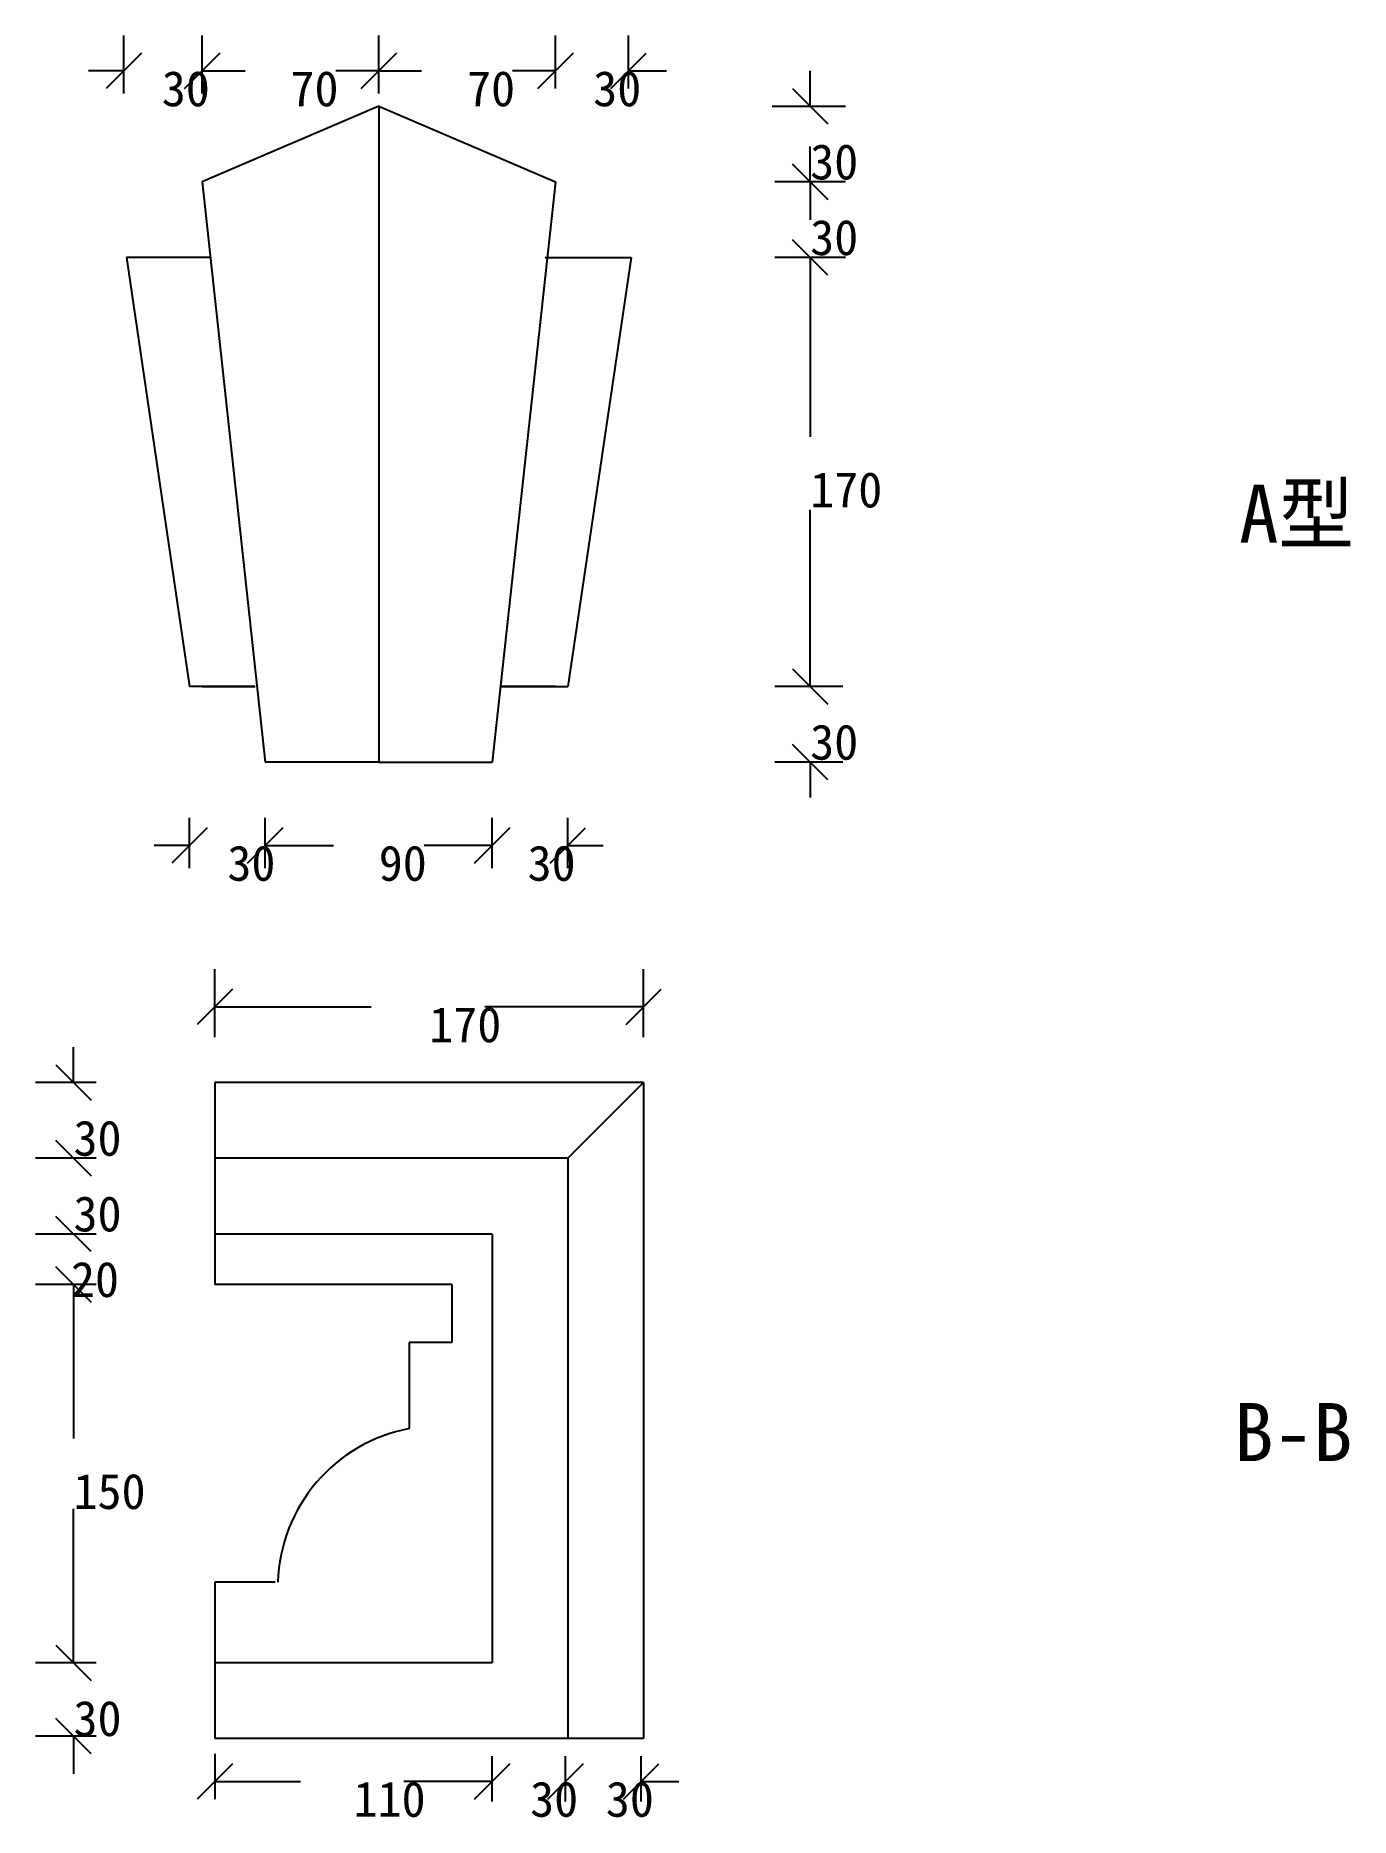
# Model space of a CAD drawing. Header units: metres. Extents: x 6.05 to 11.26, y 0.98 to 8.04.
import ezdxf

# ---------------------------------------------------------------- set-up
doc = ezdxf.new("R2010")
doc.units = ezdxf.units.M

# ---------------------------------------------------------------- blocks, each defined once
blk = doc.blocks.new('_OBLIQUE')
at = {"color": 0, "linetype": 'BYBLOCK'}
blk.add_line((-0.5, -0.5), (0.5, 0.5), dxfattribs=at)

msp = doc.modelspace()

# ---------------------------------------------------------------- linework, layer by layer
for p, q in [((6.4, 7.81), (6.4, 8.04)), ((6.71, 7.81), (6.71, 8.04)), ((7.41, 7.81), (7.41, 8.04)), ((8.11, 7.83), (8.11, 8.04)), ((8.4, 7.83), (8.4, 8.04)), ((6.4, 7.9), (6.26, 7.9)), ((6.71, 7.9), (6.88, 7.9)), ((7.41, 7.9), (7.24, 7.9)), ((7.41, 7.9), (7.58, 7.9)), ((8.11, 7.9), (7.94, 7.9)), ((8.4, 7.9), (8.55, 7.9)), ((9.12, 7.76), (9.12, 7.9)), ((7.41, 7.76), (6.71, 7.46)), ((7.41, 7.76), (7.41, 5.16)), ((7.41, 7.76), (8.11, 7.46)), ((8.97, 7.76), (9.26, 7.76)), ((9.12, 7.46), (9.12, 7.6)), ((6.71, 7.46), (6.96, 5.16)), ((8.11, 7.46), (7.86, 5.16)), ((9.26, 7.46), (8.98, 7.46)), ((9.12, 7.46), (9.12, 7.31)), ((6.74, 7.16), (6.41, 7.16)), ((6.74, 7.16), (6.41, 7.16)), ((6.41, 7.16), (6.66, 5.46)), ((8.07, 7.16), (8.41, 7.16)), ((8.07, 7.16), (8.41, 7.16)), ((8.41, 7.16), (8.16, 5.46)), ((9.26, 7.16), (8.98, 7.16)), ((9.12, 7.16), (9.12, 6.45)), ((9.12, 7.16), (9.12, 7.02)), ((9.12, 5.46), (9.12, 6.16)), ((9.12, 5.46), (9.12, 5.6)), ((6.92, 5.46), (6.66, 5.46)), ((6.71, 5.46), (6.92, 5.46)), ((7.89, 5.46), (8.11, 5.46)), ((7.89, 5.46), (8.16, 5.46)), ((8.11, 5.46), (7.89, 5.46)), ((9.25, 5.46), (8.98, 5.46)), ((7.41, 5.16), (6.96, 5.16)), ((7.41, 5.16), (7.86, 5.16)), ((9.25, 5.16), (8.98, 5.16)), ((9.12, 5.16), (9.12, 5.02)), ((6.66, 4.74), (6.66, 4.94)), ((6.96, 4.74), (6.96, 4.94)), ((7.86, 4.74), (7.86, 4.94)), ((8.16, 4.74), (8.16, 4.94)), ((6.66, 4.83), (6.52, 4.83)), ((6.96, 4.83), (7.23, 4.83)), ((7.86, 4.83), (7.59, 4.83)), ((8.16, 4.83), (8.3, 4.83)), ((6.76, 4.07), (6.76, 4.34)), ((8.46, 4.07), (8.46, 4.34)), ((6.76, 4.19), (7.38, 4.19)), ((8.46, 4.19), (7.83, 4.19)), ((6.2, 3.89), (6.2, 4.03)), ((6.29, 3.89), (6.05, 3.89)), ((8.46, 3.89), (6.76, 3.89)), ((6.76, 3.89), (6.76, 3.09)), ((8.46, 3.89), (8.16, 3.59)), ((8.46, 3.89), (8.46, 1.29)), ((6.29, 3.59), (6.05, 3.59)), ((8.16, 3.59), (6.76, 3.59)), ((8.16, 3.59), (8.16, 1.29)), ((6.29, 3.29), (6.05, 3.29)), ((7.86, 3.29), (6.76, 3.29)), ((7.86, 3.29), (7.86, 1.59)), ((6.29, 3.09), (6.05, 3.09)), ((6.2, 3.09), (6.2, 2.48)), ((6.2, 3.09), (6.2, 2.95)), ((7.7, 3.09), (6.76, 3.09)), ((7.7, 3.09), (7.7, 2.86)), ((7.7, 2.86), (7.53, 2.86)), ((7.53, 2.86), (7.53, 2.52)), ((6.2, 1.59), (6.2, 2.2)), ((6.76, 1.91), (6.76, 1.29)), ((7, 1.91), (6.76, 1.91)), ((6.2, 1.59), (6.2, 1.73)), ((6.15, 1.59), (6.05, 1.59)), ((6.29, 1.59), (6.05, 1.59)), ((7.86, 1.59), (6.76, 1.59)), ((6.29, 1.3), (6.05, 1.3)), ((6.2, 1.3), (6.2, 1.15)), ((8.46, 1.29), (6.76, 1.29)), ((6.76, 1.23), (6.76, 1.05)), ((7.86, 1.04), (7.86, 1.22)), ((8.15, 1.17), (8.15, 1.22)), ((8.15, 1.04), (8.15, 1.21)), ((8.45, 1.04), (8.45, 1.22)), ((6.76, 1.12), (7.1, 1.12)), ((7.86, 1.12), (7.51, 1.12)), ((8.45, 1.12), (8.6, 1.12))]:
    msp.add_line(p, q)
msp.add_arc((7.65, 1.89), 0.64, 100.69, 178.27)

# ---------------------------------------------------------------- block references
at = {"xscale": 0.14, "yscale": 0.14, "zscale": 0.14}
for p, rotation in [((6.4, 7.9), 180), ((6.71, 7.9), 180), ((7.41, 7.9), 180), ((8.11, 7.9), 180), ((9.12, 7.76), 270), ((9.12, 7.46), 270), ((9.12, 7.46), 90), ((9.12, 7.16), 90), ((9.12, 5.46), 270), ((9.12, 5.46), 270), ((9.12, 5.16), 90), ((6.66, 4.83), 180), ((6.96, 4.83), 180), ((7.86, 4.83), 180), ((6.76, 4.19), 180), ((6.2, 3.89), 270), ((6.2, 3.59), 90), ((6.2, 3.59), 270), ((6.2, 3.29), 90), ((6.2, 3.29), 90), ((6.2, 3.09), 90), ((6.2, 3.09), 270), ((6.2, 1.59), 270), ((6.2, 1.59), 270), ((6.2, 1.3), 90), ((6.76, 1.12), 180), ((7.86, 1.12), 180), ((8.15, 1.12), 180)]:
    msp.add_blockref('_OBLIQUE', p, dxfattribs=dict(at, rotation=rotation))
for p in [(6.71, 7.9), (7.41, 7.9), (8.11, 7.9), (8.4, 7.9), (6.96, 4.83), (7.86, 4.83), (8.16, 4.83), (8.46, 4.19), (7.86, 1.12), (8.15, 1.12), (8.45, 1.12)]:
    msp.add_blockref('_OBLIQUE', p, dxfattribs=at)

# ---------------------------------------------------------------- texts
for s, p in [('A型', (10.82, 6.03)), ('B-B', (10.8, 2.39))]:
    msp.add_text(s, height=0.23).set_placement(p)
at = {"char_height": 0.14, "attachment_point": 1}
for s, insert in [('\\A1;30', (6.55, 7.9)), ('\\A1;70', (7.06, 7.9)), ('\\A1;70', (7.76, 7.9)), ('\\A1;30', (8.26, 7.9)), ('\\A1;30', (9.12, 7.61)), ('\\A1;30', (9.12, 7.31)), ('\\A1;170', (9.12, 6.31)), ('\\A1;30', (9.12, 5.31)), ('\\A1;30', (6.81, 4.83)), ('\\A1;90', (7.41, 4.83)), ('\\A1;30', (8, 4.83)), ('\\A1;170', (7.61, 4.19)), ('\\A1;30', (6.2, 3.74)), ('\\A1;30', (6.2, 3.44)), ('\\A1;20', (6.19, 3.18)), ('\\A1;150', (6.2, 2.34)), ('\\A1;30', (6.2, 1.44)), ('\\A1;110', (7.31, 1.12)), ('\\A1;30', (8.01, 1.12)), ('\\A1;30', (8.31, 1.12))]:
    msp.add_mtext(s, dxfattribs=dict(at, insert=insert))

doc.saveas('drawing.dxf')
